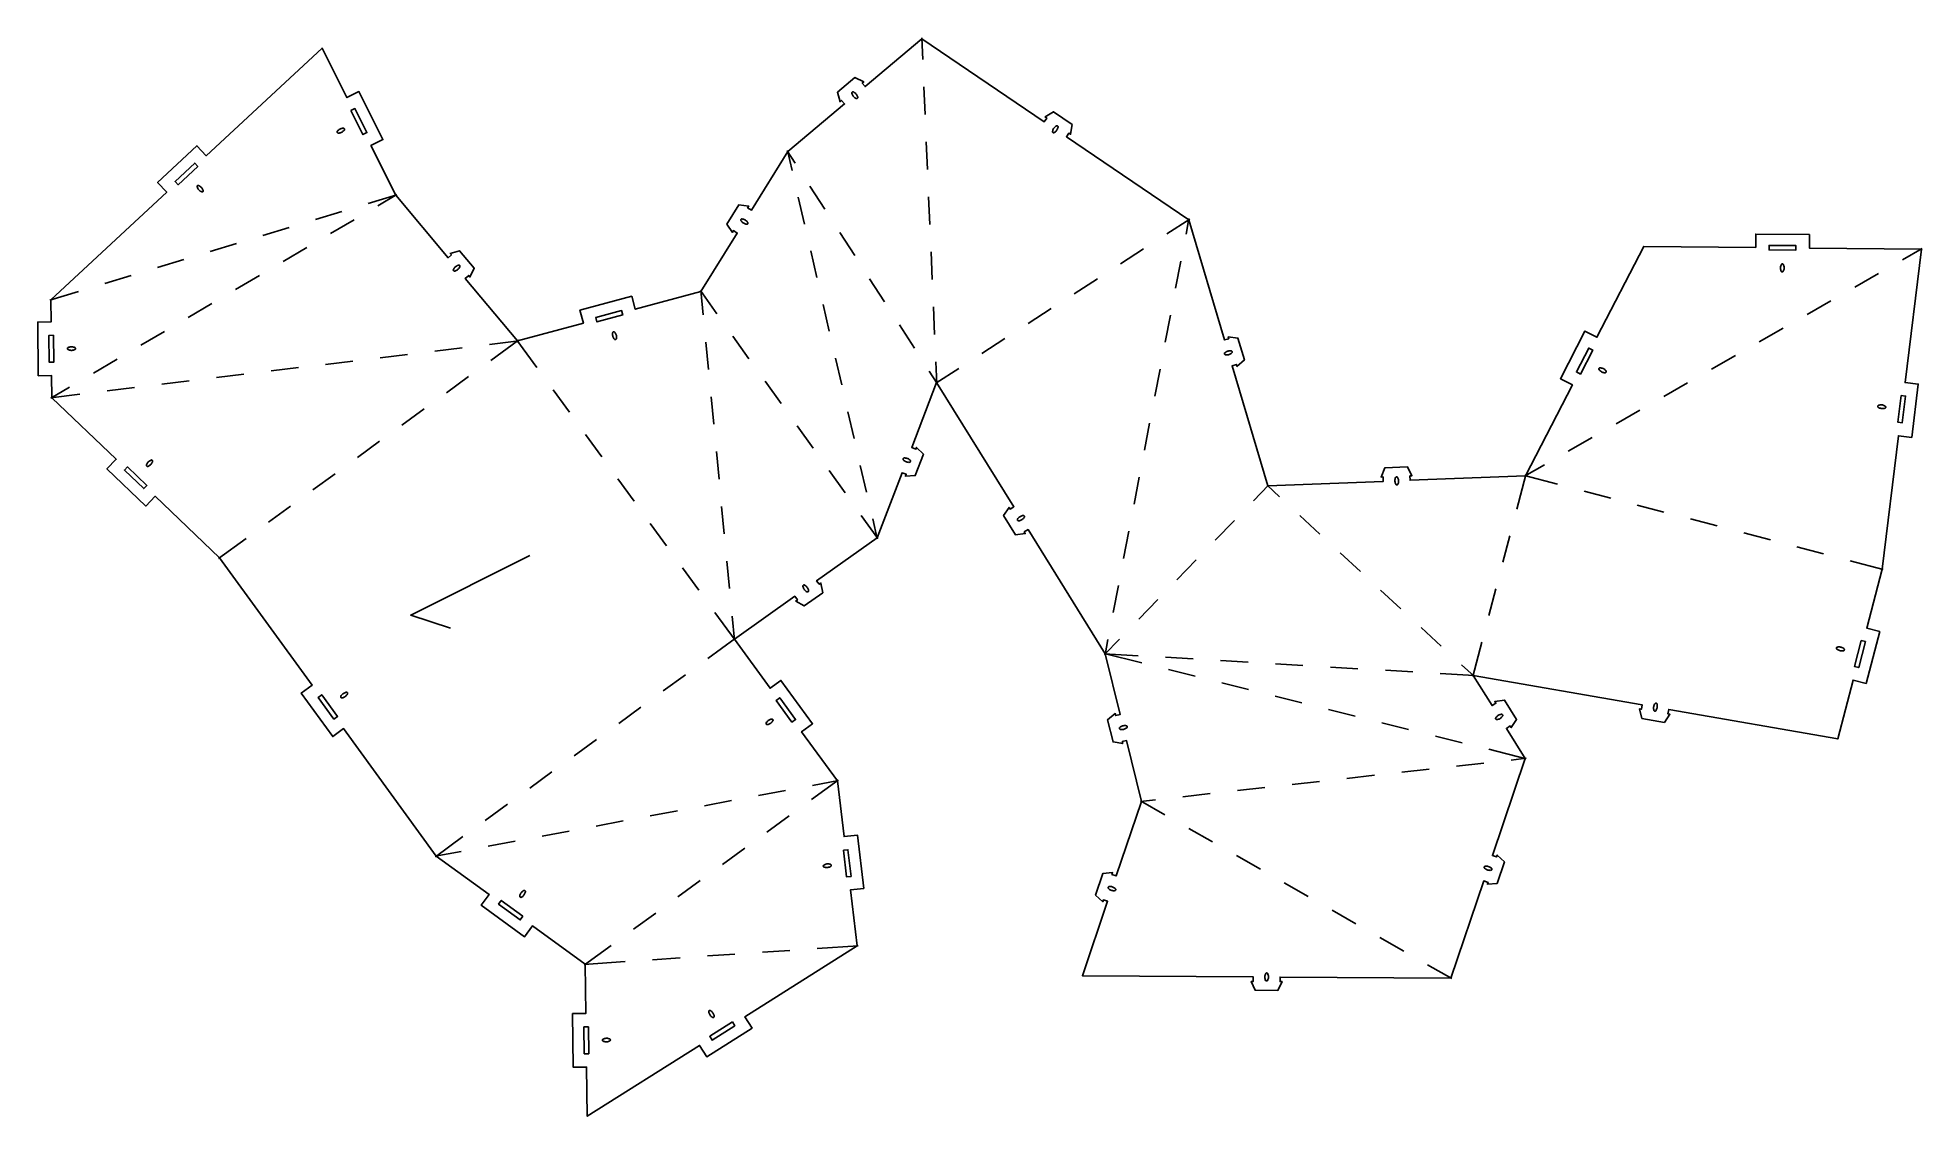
# Model space of a CAD drawing. Extents: x 1 to 338, y -195 to -2.
import ezdxf

# ---------------------------------------------------------------- set-up
doc = ezdxf.new("R2010")
doc.units = 0
doc.layers.get('0').update_dxf_attribs({"linetype": 'CONTINUOUS'})

msp = doc.modelspace()

# ---------------------------------------------------------------- linework, layer by layer
at = {"color": 5}
for points in [[(74.662171, -41.019589), (65.305376, -29.8323), (60.862633, -20.968547), (63.008369, -19.89328), (58.706738, -11.310902), (56.561284, -12.386169), (52.118824, -3.522698), (31.393553, -22.765456), (29.760616, -21.006647), (22.72538, -27.53868), (24.358318, -29.297489), (3.633329, -48.540529), (3.669736, -52.489382), (1.27, -52.511396), (1.358618, -62.111184), (3.758636, -62.088889), (3.795042, -66.037742), (15.3162, -77.036789), (13.658991, -78.772738), (20.602787, -85.401573), (22.259996, -83.665624), (33.781153, -94.664671), (50.345622, -117.441416), (48.40478, -118.853091), (54.050918, -126.617024), (55.992042, -125.205349), (72.556511, -147.982376), (81.997127, -154.837271), (80.586862, -156.779242), (88.355029, -162.419736), (89.765293, -160.477764), (99.205627, -167.332378), (99.32162, -176.120496), (96.921884, -176.152387), (97.048602, -185.751329), (99.448338, -185.71972), (99.564331, -194.507838), (119.640773, -181.829851), (120.922062, -183.859029), (129.039056, -178.733309), (127.757767, -176.704131), (147.834209, -164.026144), (146.633636, -154.04084), (149.016438, -153.754384), (147.870333, -144.223176), (145.487531, -144.509631), (144.286958, -134.524609), (137.903938, -125.747498), (139.84478, -124.336104), (134.19836, -116.572171), (132.257518, -117.983564), (125.874498, -109.206736), (136.675989, -101.528598), (137.13968, -102.180813), (136.846169, -102.389376), (138.360009, -103.276118), (141.685433, -100.912507), (141.345356, -99.191233), (141.051844, -99.399796), (140.588436, -98.74758), (151.389927, -91.069442), (155.858916, -79.441604), (156.605676, -79.728624), (156.4767, -80.064751), (158.228453, -79.96682), (159.692058, -76.158231), (158.457053, -74.91222), (158.327796, -75.248347), (157.581036, -74.961327), (162.050024, -63.333489), (175.858029, -85.533936), (175.17872, -85.956704), (174.988784, -85.650776), (174.01032, -87.107324), (176.165087, -90.571884), (177.90414, -90.338204), (177.713922, -90.032558), (178.393231, -89.610071), (192.201236, -111.810518), (194.867671, -122.677202), (194.090713, -122.867702), (194.004918, -122.518029), (192.622593, -123.598658), (193.594849, -127.561058), (195.320356, -127.879122), (195.23456, -127.529449), (196.011518, -127.338667), (198.677953, -138.205351), (194.162962, -151.527369), (193.405196, -151.270829), (193.520907, -150.929904), (191.774233, -151.098109), (190.464722, -154.962296), (191.748833, -156.157789), (191.864544, -155.816582), (192.622029, -156.073404), (188.107038, -169.395704), (218.669729, -169.582818), (218.664931, -170.382636), (218.304816, -170.380378), (219.015169, -171.984811), (223.094973, -172.009929), (223.8248, -170.414244), (223.464684, -170.411987), (223.469764, -169.612169), (254.032456, -169.799), (259.902678, -152.436124), (260.660444, -152.692382), (260.545298, -153.033589), (262.291407, -152.863973), (263.598378, -148.998658), (262.313138, -147.804293), (262.197991, -148.145218), (261.439942, -147.88896), (267.310164, -130.526367), (263.936762, -125.147493), (264.614378, -124.722467), (264.805724, -125.027549), (265.778827, -123.567331), (263.610796, -120.110956), (261.872871, -120.351127), (262.064218, -120.655927), (261.38632, -121.080953), (258.012918, -115.702362), (288.242022, -120.952824), (288.103733, -121.741071), (287.750956, -121.679547), (288.185578, -123.379089), (292.204422, -124.077307), (293.189378, -122.624144), (292.833778, -122.56262), (292.972067, -121.774373), (323.198067, -127.024836), (325.955378, -116.508107), (328.278067, -117.116578), (330.713644, -107.830338), (328.390956, -107.221867), (331.148267, -96.704856), (334.072089, -72.851151), (336.454044, -73.142969), (337.622444, -63.6143), (335.240489, -63.322482), (338.161489, -39.468496), (318.135, -39.273198), (318.157578, -36.873462), (308.556378, -36.779764), (308.5338, -39.179782), (288.504489, -38.984484), (280.138858, -55.219036), (278.00554, -54.11978), (273.607953, -62.653333), (275.741553, -63.752589), (267.37564, -79.98714), (246.728827, -80.808124), (246.696936, -80.008589), (247.056769, -79.994478), (246.273884, -78.424193), (242.196902, -78.586471), (241.541018, -80.213764), (241.900851, -80.199371), (241.932742, -80.998907), (221.285647, -81.819609), (214.896418, -60.318509), (215.663498, -60.090756), (215.765944, -60.435913), (217.094647, -59.289809), (215.932456, -55.378773), (214.193684, -55.144529), (214.296131, -55.489687), (213.529333, -55.71744), (207.140104, -34.21634), (185.257158, -19.39036), (185.705891, -18.728267), (186.003918, -18.930056), (186.305331, -17.201727), (182.927413, -14.913187), (181.433893, -15.833796), (181.73192, -16.035867), (181.283187, -16.698242), (159.40024, -1.872262), (149.24278, -10.414564), (148.727724, -9.802424), (149.003173, -9.57072), (147.422447, -8.809567), (144.29994, -11.435644), (144.778589, -13.123616), (145.054038, -12.891911), (145.569093, -13.504051), (135.411351, -22.046636), (128.920522, -32.511718), (128.240649, -32.090078), (128.430302, -31.784149), (126.691249, -31.552727), (124.540716, -35.019827), (125.520873, -36.474964), (125.710527, -36.169036), (126.3904, -36.590676), (119.899571, -47.055758), (108.134009, -50.224267), (107.510016, -47.90694), (98.240427, -50.403196), (98.86442, -52.720522), (87.098858, -55.889031), (77.74178, -44.70146), (78.355613, -44.18838), (78.586471, -44.464393), (79.351858, -42.885642), (76.734247, -39.75608), (75.044864, -40.230213), (75.276004, -40.506509), (74.662171, -41.019589), (74.662171, -41.019589)], [(57.278976, -14.711116), (57.994127, -14.352693), (60.144942, -18.643882), (59.429791, -19.002304), (57.278976, -14.711116), (57.278976, -14.711116)], [(26.389471, -27.95778), (25.845064, -27.371322), (29.362682, -24.105447), (29.907089, -24.691622), (26.389471, -27.95778), (26.389471, -27.95778)], [(310.929867, -39.603116), (310.938333, -38.803016), (315.738933, -38.849864), (315.730467, -39.649964), (310.929867, -39.603116), (310.929867, -39.603116)], [(101.285887, -52.482609), (101.077889, -51.710167), (105.712542, -50.46218), (105.920822, -51.234622), (101.285887, -52.482609), (101.285887, -52.482609)], [(4.136249, -59.685202), (3.336431, -59.692822), (3.29184, -54.893069), (4.09194, -54.885449), (4.136249, -59.685202), (4.136249, -59.685202)], [(277.196409, -61.802433), (276.485209, -61.436109), (278.684002, -57.169191), (279.395202, -57.535798), (277.196409, -61.802433), (277.196409, -61.802433)], [(334.549044, -65.655896), (335.344911, -65.753262), (334.760711, -70.517456), (333.967667, -70.420089), (334.549044, -65.655896), (334.549044, -65.655896)], [(20.80006, -81.719138), (20.247751, -82.297693), (16.775853, -78.983276), (17.328162, -78.40472), (20.80006, -81.719138), (20.80006, -81.719138)], [(327.394711, -109.441827), (328.168, -109.644744), (326.951622, -114.287864), (326.178333, -114.084947), (327.394711, -109.441827), (327.394711, -109.441827)], [(54.903793, -123.029133), (54.25694, -123.499598), (51.433871, -119.617631), (52.080724, -119.147167), (54.903793, -123.029133), (54.903793, -123.029133)], [(133.345484, -120.160062), (133.99262, -119.689316), (136.815689, -123.571282), (136.168836, -124.042029), (133.345484, -120.160062), (133.345484, -120.160062)], [(145.3769, -146.940129), (146.171073, -146.844738), (146.744267, -151.610342), (145.949811, -151.706016), (145.3769, -146.940129), (145.3769, -146.940129)], [(88.058131, -158.743791), (87.588231, -159.391209), (83.704007, -156.570962), (84.174189, -155.923544), (88.058131, -158.743791), (88.058131, -158.743791)], [(99.816638, -183.314622), (99.016538, -183.325347), (98.95332, -178.525593), (99.753138, -178.515151), (99.816638, -183.314622), (99.816638, -183.314622)], [(125.514947, -177.647318), (125.941949, -178.323804), (121.883593, -180.886664), (121.456309, -180.210178), (125.514947, -177.647318), (125.514947, -177.647318)]]:
    msp.add_lwpolyline(points, close=True, dxfattribs=at)
at = {"color": 1}
for points in [[(159.391773, -1.675553), (159.559696, -5.566551)], [(159.771644, -10.482298), (159.983593, -15.397762)], [(135.304671, -21.881253), (136.726789, -24.085127)], [(135.367042, -21.854724), (136.187744, -25.400282)], [(160.19526, -20.313509), (160.407209, -25.229256)], [(60.365358, -31.3309), (65.493618, -29.775291)], [(62.111749, -31.7119), (65.474991, -29.732393)], [(137.297442, -30.193827), (138.40714, -34.987371)], [(139.394353, -28.219682), (142.061918, -32.353956)], [(160.619158, -30.145002), (160.831107, -35.060749)], [(50.948731, -34.187271), (55.657044, -32.758944)], [(41.531822, -37.043924), (46.240136, -35.615598)], [(53.631253, -36.703564), (57.871642, -34.207873)], [(144.729482, -36.488511), (147.397047, -40.622784)], [(203.195202, -36.763678), (207.305487, -34.10966)], [(206.647062, -36.776942), (207.177358, -34.023018)], [(32.114913, -39.900578), (36.823509, -38.472251)], [(45.150758, -41.695511), (49.391147, -39.199538)], [(139.516838, -39.780633), (140.626536, -44.574178)], [(161.043056, -39.976496), (161.255004, -44.892242)], [(194.928349, -42.102193), (199.061776, -39.432936)], [(334.794578, -41.395791), (338.333644, -39.370564)], [(22.698287, -42.756949), (27.4066, -41.328904)], [(204.786653, -46.439949), (205.716858, -41.608587)], [(3.444804, -48.597538), (8.573064, -47.041929)], [(13.281378, -45.613602), (17.989973, -44.185276)], [(36.670262, -46.687176), (40.910651, -44.191202)], [(119.784989, -46.895738), (122.761304, -51.055693)], [(119.880662, -46.859896), (120.297504, -51.193982)], [(150.064611, -44.75734), (152.732176, -48.891613)], [(186.661778, -47.440427), (190.795204, -44.771169)], [(326.254533, -46.284444), (330.524556, -43.840118)], [(28.189767, -51.67884), (32.429873, -49.182867)], [(141.736233, -49.367722), (142.845931, -54.161267)], [(161.466953, -49.807707), (161.678902, -54.723453)], [(178.394924, -52.77866), (182.528351, -50.109402)], [(317.714489, -51.172816), (321.984511, -48.728489)], [(155.39974, -53.025887), (158.067304, -57.160442)], [(202.926244, -56.102956), (203.856449, -51.271593)], [(309.174444, -56.061469), (313.444467, -53.617142)], [(19.709271, -56.670504), (23.949378, -54.174813)], [(72.309849, -57.690738), (77.193987, -57.095531)], [(82.078124, -56.500607), (87.294156, -55.865042)], [(87.258031, -55.77332), (82.325633, -59.360364)], [(90.570191, -60.661973), (86.983147, -55.729858)], [(120.768251, -56.091667), (121.238998, -60.989351)], [(125.624449, -55.057322), (128.487311, -59.058951)], [(170.128353, -58.116893), (174.26178, -55.447918)], [(11.228776, -61.662169), (15.468882, -59.166478)], [(43.00474, -61.260849), (47.88916, -60.665924)], [(52.773298, -60.070718), (57.657436, -59.475793)], [(62.541573, -58.880869), (67.425711, -58.285662)], [(143.955629, -58.954811), (145.065327, -63.748356)], [(161.890851, -59.6392), (162.058491, -63.530198)], [(300.6344, -60.94984), (304.904422, -58.505796)], [(23.468189, -63.641111), (28.352327, -63.045904)], [(33.236464, -62.45098), (38.120602, -61.856056)], [(78.346582, -62.254271), (74.367249, -65.148178)], [(131.350456, -63.060298), (134.213318, -67.061927)], [(160.734587, -61.294716), (162.156704, -63.498871)], [(161.884642, -63.440169), (165.994927, -60.786151)], [(201.065836, -65.766244), (201.99604, -60.9346)], [(292.094356, -65.838493), (296.364378, -63.394167)], [(3.599744, -66.061731), (8.815776, -65.426167)], [(3.625427, -66.137649), (6.988387, -64.158142)], [(13.699913, -64.831242), (18.584051, -64.236036)], [(96.358004, -68.62064), (93.464098, -64.641307)], [(121.710027, -65.887036), (122.180773, -70.78472)], [(70.387916, -68.042084), (66.408864, -70.935991)], [(146.175024, -68.5419), (147.28444, -73.335162)], [(199.205427, -75.429251), (200.135631, -70.597607)], [(283.554311, -70.727147), (287.824333, -68.28282)], [(62.429531, -73.829898), (58.450198, -76.723804)], [(102.145818, -76.579024), (99.251911, -72.599691)], [(137.07618, -71.063556), (139.939324, -75.064902)], [(275.013138, -75.615518), (279.28316, -73.171191)], [(122.65152, -75.682404), (123.122549, -80.580089)], [(54.471147, -79.617711), (50.491813, -82.511618)], [(107.933631, -84.537409), (105.039724, -80.558358)], [(142.802187, -79.066531), (145.665331, -83.06816)], [(148.394138, -78.128707), (149.503836, -82.922251)], [(197.3453, -85.092258), (198.275222, -80.260896)], [(267.425593, -79.796922), (265.81354, -85.946262)], [(267.185422, -79.937187), (273.084713, -81.483764)], [(267.204896, -80.085071), (270.742833, -78.059844)], [(221.422807, -81.678498), (218.732382, -84.452742)], [(221.141149, -81.686118), (223.375502, -83.747751)], [(277.844109, -82.731469), (282.603222, -83.979173)], [(46.51248, -85.405524), (42.533429, -88.299431)], [(123.593296, -85.477773), (124.064042, -90.375458)], [(148.528193, -87.069789), (151.504509, -91.229462)], [(226.991898, -87.0839), (230.608293, -90.420331)], [(287.364311, -85.226878), (292.122578, -86.474582)], [(113.721444, -92.496076), (110.827538, -88.516742)], [(150.613533, -87.715796), (151.434236, -91.261353)], [(195.484891, -94.755547), (196.415096, -89.923902)], [(215.306769, -87.984753), (211.881438, -91.517047)], [(264.565836, -90.705658), (263.318131, -95.465053)], [(296.880844, -87.722287), (301.641933, -88.969991)], [(306.4002, -90.217696), (311.161289, -91.4654)], [(38.554096, -91.193338), (33.62198, -94.780382)], [(89.290878, -94.233153), (67.993542, -104.907644), (75.102438, -107.268433)], [(234.224689, -93.75648), (237.841084, -97.092911)], [(315.919556, -92.712822), (320.680644, -93.960527)], [(119.509258, -100.45446), (116.615351, -96.475127)], [(124.535071, -95.273142), (125.005818, -100.170827)], [(208.456107, -95.049058), (205.030776, -98.581069)], [(325.438911, -95.208231), (331.337356, -96.754809)], [(193.624482, -104.418553), (194.554687, -99.586909)], [(241.45748, -100.42906), (245.073876, -103.765491)], [(262.070427, -100.224449), (260.822722, -104.983844)], [(125.990209, -109.365909), (122.403164, -104.433793)], [(201.605444, -102.113362), (198.180113, -105.645373)], [(125.476564, -105.068511), (125.893407, -109.402598)], [(248.690271, -107.10164), (252.306667, -110.438071)], [(121.101273, -112.678069), (126.033671, -109.091024)], [(194.754782, -109.177667), (192.064358, -111.951911)], [(192.163982, -112.00384), (192.694278, -109.249916)], [(259.5753, -109.74324), (257.963247, -115.89258)], [(192.004809, -111.798947), (198.092907, -112.159062)], [(192.010171, -111.763104), (198.722827, -113.435553)], [(203.00442, -112.449469), (207.916216, -112.739876)], [(212.828011, -113.030282), (217.739524, -113.320689)], [(222.65132, -113.611378), (227.563116, -113.901784)], [(232.474629, -114.192191), (237.386424, -114.482598)], [(255.923062, -113.77422), (258.157698, -115.835853)], [(113.142889, -118.465882), (117.122222, -115.571976)], [(203.49718, -114.625402), (208.271533, -115.814969)], [(213.045604, -117.004536), (217.819958, -118.194384)], [(242.297938, -114.773004), (247.209733, -115.063411)], [(252.121529, -115.353818), (258.209627, -115.713933)], [(222.594311, -119.383951), (227.368664, -120.573518)], [(105.184504, -124.253696), (109.163556, -121.359789)], [(232.142736, -121.763367), (236.917089, -122.952933)], [(241.691442, -124.1425), (246.465796, -125.332349)], [(97.225838, -130.041509), (101.205171, -127.147602)], [(251.239867, -126.521916), (256.01422, -127.711482)], [(254.997938, -131.903893), (259.88772, -131.356664)], [(260.788573, -128.901049), (267.501229, -130.57378)], [(264.777502, -130.809718), (267.505744, -130.504353)], [(89.267453, -135.829322), (93.246787, -132.935416)], [(139.648636, -137.899987), (144.446131, -134.408616)], [(139.85494, -135.356036), (144.48028, -134.488202)], [(225.659527, -135.18642), (230.549309, -134.639191)], [(235.439091, -134.092244), (240.328873, -133.545016)], [(245.218656, -132.998069), (250.108156, -132.45084)], [(120.511429, -138.985131), (125.347307, -138.077787)], [(130.183184, -137.170724), (135.019062, -136.26338)], [(198.482373, -138.227082), (201.210616, -137.922)], [(198.507209, -138.107702), (202.852584, -140.587871)], [(206.100398, -137.374771), (210.99018, -136.827824)], [(215.879962, -136.280596), (220.769744, -135.733649)], [(81.309069, -141.617136), (85.28812, -138.723229)], [(110.839673, -140.79982), (115.675551, -139.892476)], [(131.691944, -143.690622), (135.670149, -140.795304)], [(72.397338, -148.098087), (77.329736, -144.511042)], [(91.496162, -144.428916), (96.33204, -143.521853)], [(101.167918, -142.614509), (106.003796, -141.707164)], [(207.125711, -143.026836), (211.39912, -145.4658)], [(72.363189, -148.018782), (76.988529, -147.150949)], [(81.824407, -146.243604), (86.660284, -145.33626)], [(123.735253, -149.480976), (127.71374, -146.585658)], [(215.672247, -147.904764), (219.945373, -150.343729)], [(115.778844, -155.271329), (119.757049, -152.376011)], [(224.218782, -152.782693), (228.491909, -155.221658)], [(107.822153, -161.061682), (111.800358, -158.166647)], [(232.765036, -157.660622), (237.038444, -160.099587)], [(99.046453, -167.448371), (103.843949, -163.957)], [(130.883378, -165.17874), (135.792069, -164.844871)], [(140.701042, -164.511002), (148.030636, -164.012598)], [(241.311571, -162.538551), (245.58498, -164.977516)], [(99.0092, -167.345924), (106.338511, -166.84752)], [(111.247484, -166.513651), (116.156458, -166.180064)], [(121.065431, -165.846196), (125.974404, -165.512327)], [(249.858107, -167.41648), (254.203482, -169.896649)]]:
    msp.add_lwpolyline(points, dxfattribs=at)
for points in [[(147.790182, -12.552116), (147.824049, -12.53998), (147.854247, -12.522764), (147.880776, -12.500751), (147.902789, -12.474787), (147.920287, -12.445436), (147.932704, -12.413544), (147.939478, -12.379678), (147.940324, -12.344682), (147.934962, -12.309404), (147.893758, -12.17422), (147.839571, -12.045244), (147.772967, -11.923042), (147.694791, -11.80846), (147.605891, -11.702627), (147.506267, -11.605824), (147.397329, -11.519464), (147.27936, -11.443829), (147.153207, -11.380047), (147.139378, -11.374402), (147.125267, -11.369887), (147.110873, -11.3665), (147.096198, -11.364242), (147.08124, -11.363113), (147.066564, -11.362831), (147.051889, -11.363678), (147.037496, -11.365653), (147.023102, -11.368758), (146.989236, -11.380893), (146.958473, -11.398109), (146.931944, -11.420122), (146.909649, -11.446087), (146.892151, -11.475438), (146.879733, -11.507329), (146.87296, -11.541196), (146.872113, -11.576191), (146.877758, -11.611751), (146.918962, -11.746653), (146.973431, -11.875629), (147.040036, -11.997549), (147.118211, -12.111849), (147.207393, -12.217964), (147.306736, -12.314767), (147.415673, -12.401409), (147.53336, -12.477044), (147.659231, -12.541109), (147.67306, -12.546753), (147.687171, -12.550987), (147.701564, -12.554373), (147.71624, -12.556631), (147.730916, -12.558042), (147.745591, -12.558042), (147.760549, -12.557196), (147.775507, -12.55522), (147.790182, -12.552116), (147.790182, -12.552116)], [(54.827876, -18.52676), (54.831544, -18.562038), (54.841422, -18.595622), (54.856662, -18.626384), (54.876982, -18.654042), (54.901253, -18.678031), (54.929476, -18.697222), (54.96052, -18.711898), (54.994387, -18.720929), (55.030229, -18.723751), (55.17134, -18.715002), (55.309347, -18.692424), (55.443684, -18.656018), (55.573224, -18.606629), (55.696838, -18.54454), (55.81396, -18.470316), (55.923462, -18.38452), (56.024498, -18.287436), (56.115938, -18.179627), (56.124404, -18.167209), (56.132024, -18.154509), (56.138798, -18.141244), (56.144442, -18.127698), (56.14924, -18.113587), (56.152627, -18.099193), (56.155167, -18.0848), (56.156578, -18.070124), (56.15686, -18.055731), (56.153191, -18.019889), (56.143596, -17.986022), (56.128356, -17.954978), (56.108318, -17.92732), (56.083764, -17.903331), (56.055824, -17.883858), (56.024498, -17.869464), (55.990349, -17.860433), (55.954507, -17.857611), (55.813678, -17.866642), (55.675671, -17.88922), (55.541616, -17.925627), (55.412076, -17.975298), (55.28818, -18.037104), (55.171058, -18.111329), (55.061556, -18.197124), (54.96052, -18.294209), (54.868798, -18.401736), (54.860331, -18.413871), (54.852711, -18.426571), (54.84622, -18.439836), (54.840576, -18.453382), (54.835778, -18.467493), (54.832109, -18.481887), (54.829569, -18.496562), (54.828158, -18.51152), (54.827876, -18.52676), (54.827876, -18.52676)], [(182.804647, -18.575867), (182.825531, -18.604936), (182.850367, -18.629207), (182.878871, -18.64868), (182.909916, -18.663073), (182.942653, -18.671822), (182.976802, -18.674927), (183.011233, -18.672387), (183.0451, -18.663638), (183.077838, -18.64868), (183.196371, -18.572198), (183.305873, -18.484991), (183.405216, -18.387624), (183.494116, -18.281227), (183.571727, -18.166644), (183.637767, -18.044724), (183.691107, -17.916313), (183.731747, -17.781976), (183.75884, -17.643404), (183.760251, -17.628447), (183.760816, -17.613489), (183.759969, -17.598813), (183.758276, -17.584138), (183.755453, -17.569462), (183.751784, -17.555351), (183.746704, -17.541522), (183.74106, -17.527976), (183.734004, -17.515276), (183.713402, -17.485642), (183.688284, -17.461089), (183.660062, -17.441333), (183.628736, -17.42694), (183.595998, -17.417909), (183.561849, -17.414804), (183.527418, -17.417344), (183.493551, -17.426376), (183.460813, -17.441333), (183.34228, -17.517816), (183.23306, -17.605304), (183.133718, -17.702671), (183.044818, -17.809069), (182.967207, -17.923651), (182.901449, -18.045571), (182.847544, -18.173982), (182.806904, -18.308038), (182.779529, -18.446609), (182.778118, -18.461567), (182.777553, -18.476242), (182.7784, -18.4912), (182.780093, -18.505593), (182.782916, -18.520269), (182.786867, -18.53438), (182.791664, -18.548491), (182.797591, -18.56232), (182.804647, -18.575867), (182.804647, -18.575867)], [(30.738516, -29.242738), (30.771536, -29.229191), (30.800887, -29.210282), (30.826287, -29.18714), (30.847171, -29.160047), (30.863258, -29.129849), (30.873982, -29.097393), (30.879062, -29.063527), (30.878216, -29.028531), (30.870878, -28.993253), (30.823182, -28.860327), (30.762787, -28.734173), (30.690538, -28.615358), (30.606718, -28.505009), (30.512456, -28.403409), (30.408598, -28.311687), (30.295427, -28.230689), (30.173789, -28.16098), (30.044813, -28.103407), (30.030702, -28.098609), (30.016309, -28.094658), (30.001633, -28.092118), (29.986958, -28.090424), (29.972, -28.08986), (29.957324, -28.090424), (29.942649, -28.092118), (29.928256, -28.09494), (29.914427, -28.098609), (29.880842, -28.112156), (29.851209, -28.131064), (29.825809, -28.154207), (29.804642, -28.1813), (29.788556, -28.211498), (29.777831, -28.243953), (29.772469, -28.278102), (29.773598, -28.313098), (29.780936, -28.348376), (29.828913, -28.48102), (29.889309, -28.607173), (29.96184, -28.725707), (30.04566, -28.836338), (30.139922, -28.937656), (30.24378, -29.029378), (30.356951, -29.110658), (30.478307, -29.180367), (30.607282, -29.238222), (30.621393, -29.24302), (30.635504, -29.246971), (30.65018, -29.249511), (30.664856, -29.251204), (30.679531, -29.251769), (30.694207, -29.251204), (30.709164, -29.249511), (30.72384, -29.246689), (30.738516, -29.242738), (30.738516, -29.242738)], [(128.205371, -34.994709), (128.233593, -34.972978), (128.257018, -34.947013), (128.27508, -34.917944), (128.288062, -34.886336), (128.295682, -34.853033), (128.297658, -34.818884), (128.293424, -34.784736), (128.283547, -34.751151), (128.267178, -34.71926), (128.185898, -34.603549), (128.094458, -34.497716), (127.99314, -34.402324), (127.883356, -34.31794), (127.765669, -34.244844), (127.641209, -34.184167), (127.51054, -34.135624), (127.374791, -34.100629), (127.235091, -34.07918), (127.220416, -34.078333), (127.205458, -34.078333), (127.1905, -34.079744), (127.175824, -34.082002), (127.161431, -34.085389), (127.147602, -34.089904), (127.133773, -34.095267), (127.120791, -34.101758), (127.108091, -34.109096), (127.079587, -34.131109), (127.05588, -34.156791), (127.037253, -34.186142), (127.024271, -34.217751), (127.016651, -34.251053), (127.014676, -34.285202), (127.018909, -34.319351), (127.029069, -34.352936), (127.045438, -34.385109), (127.126718, -34.500538), (127.21844, -34.606089), (127.319758, -34.70148), (127.429542, -34.785864), (127.547229, -34.858678), (127.671689, -34.919638), (127.802358, -34.96818), (127.937824, -35.003458), (128.077524, -35.025189), (128.0922, -35.026036), (128.107158, -35.026036), (128.121833, -35.024624), (128.136227, -35.022367), (128.15062, -35.01898), (128.164731, -35.014464), (128.17856, -35.009102), (128.192107, -35.002329), (128.205371, -34.994709), (128.205371, -34.994709)], [(75.608462, -43.2435), (75.620316, -43.277084), (75.637531, -43.307564), (75.659544, -43.334093), (75.685509, -43.356107), (75.714578, -43.373887), (75.746469, -43.386304), (75.780336, -43.393078), (75.815331, -43.394207), (75.850609, -43.388562), (75.985793, -43.347922), (76.115051, -43.294018), (76.237536, -43.227978), (76.352118, -43.150084), (76.458233, -43.061184), (76.555318, -42.962124), (76.64196, -42.853187), (76.717878, -42.7355), (76.782224, -42.609629), (76.787869, -42.5958), (76.792102, -42.581407), (76.795771, -42.567013), (76.798029, -42.552338), (76.79944, -42.537662), (76.79944, -42.522987), (76.798593, -42.508311), (76.796618, -42.493918), (76.793513, -42.479524), (76.781942, -42.445376), (76.764444, -42.414896), (76.742713, -42.388084), (76.716749, -42.365789), (76.687398, -42.348009), (76.655789, -42.335591), (76.621922, -42.328818), (76.586644, -42.327971), (76.551084, -42.333333), (76.416182, -42.374256), (76.287207, -42.428442), (76.165004, -42.494482), (76.05014, -42.572376), (75.944024, -42.661276), (75.84694, -42.760336), (75.760016, -42.868991), (75.684098, -42.986678), (75.619751, -43.112549), (75.614107, -43.126378), (75.609591, -43.140489), (75.606204, -43.154882), (75.603947, -43.169276), (75.602536, -43.183951), (75.602253, -43.198909), (75.603382, -43.213867), (75.605358, -43.228542), (75.608462, -43.2435), (75.608462, -43.2435)], [(313.204578, -43.526569), (313.238444, -43.539269), (313.272311, -43.54576), (313.306178, -43.546324), (313.340044, -43.540962), (313.373911, -43.530238), (313.402133, -43.514151), (313.430356, -43.492984), (313.452933, -43.466738), (313.472689, -43.436258), (313.529133, -43.307), (313.571467, -43.173791), (313.599689, -43.03776), (313.616622, -42.900036), (313.616622, -42.761464), (313.605333, -42.623458), (313.579933, -42.486862), (313.5376, -42.352524), (313.483978, -42.222138), (313.478333, -42.208873), (313.469867, -42.196173), (313.4614, -42.18432), (313.450111, -42.173031), (313.441644, -42.162307), (313.430356, -42.152711), (313.419067, -42.14368), (313.404956, -42.135778), (313.393667, -42.129004), (313.3598, -42.11574), (313.323111, -42.108967), (313.289244, -42.108402), (313.255378, -42.113482), (313.224333, -42.124489), (313.193289, -42.140576), (313.165067, -42.161742), (313.142489, -42.187989), (313.125556, -42.218469), (313.069111, -42.347727), (313.023956, -42.480936), (312.995733, -42.616967), (312.981622, -42.754691), (312.9788, -42.893262), (312.992911, -43.031269), (313.018311, -43.168147), (313.057822, -43.302202), (313.111444, -43.432871), (313.119911, -43.446136), (313.128378, -43.458553), (313.136844, -43.470407), (313.145311, -43.481696), (313.1566, -43.49242), (313.167889, -43.502016), (313.179178, -43.511047), (313.190467, -43.519231), (313.204578, -43.526569), (313.204578, -43.526569)], [(8.015676, -57.336549), (8.028093, -57.302964), (8.033738, -57.268533), (8.033738, -57.234102), (8.027811, -57.200518), (8.01624, -57.168344), (7.999589, -57.138711), (7.977858, -57.1119), (7.951611, -57.08904), (7.920567, -57.070696), (7.79018, -57.016227), (7.656124, -56.975869), (7.519811, -56.949622), (7.381804, -56.936922), (7.243233, -56.938333), (7.105227, -56.953291), (6.969196, -56.98236), (6.835704, -57.025258), (6.706164, -57.081702), (6.693182, -57.08904), (6.680764, -57.097224), (6.668911, -57.106256), (6.657904, -57.115851), (6.647462, -57.126576), (6.637867, -57.137864), (6.6294, -57.149718), (6.621498, -57.162136), (6.615007, -57.175118), (6.602589, -57.208984), (6.59638, -57.243416), (6.59638, -57.278129), (6.602307, -57.311713), (6.613596, -57.343887), (6.630247, -57.373802), (6.651978, -57.400613), (6.678507, -57.423473), (6.709833, -57.441818), (6.839938, -57.496004), (6.973993, -57.53608), (7.110589, -57.562327), (7.248596, -57.575027), (7.386884, -57.573616), (7.524891, -57.558658), (7.660922, -57.529589), (7.794413, -57.486973), (7.923953, -57.430529), (7.936936, -57.423473), (7.949353, -57.415571), (7.961207, -57.40654), (7.972213, -57.396662), (7.982656, -57.38622), (7.992251, -57.374931), (8.001, -57.362796), (8.00862, -57.350096), (8.015676, -57.336549), (8.015676, -57.336549)], [(104.533418, -55.648296), (104.568978, -55.6514), (104.603691, -55.648578), (104.636993, -55.639829), (104.668038, -55.625718), (104.69626, -55.606527), (104.721096, -55.58282), (104.741416, -55.555162), (104.756938, -55.523836), (104.767098, -55.489122), (104.786853, -55.349422), (104.792216, -55.209722), (104.783467, -55.070869), (104.761171, -54.933991), (104.725047, -54.800218), (104.675658, -54.670678), (104.613569, -54.546218), (104.538498, -54.427967), (104.451291, -54.316771), (104.440849, -54.305764), (104.430124, -54.295887), (104.418271, -54.286573), (104.406136, -54.278389), (104.393153, -54.271051), (104.379889, -54.26456), (104.366342, -54.259198), (104.352231, -54.254964), (104.33812, -54.251578), (104.301996, -54.248191), (104.267, -54.250731), (104.233698, -54.25948), (104.202371, -54.273591), (104.174149, -54.292782), (104.149313, -54.316489), (104.128993, -54.344147), (104.113471, -54.375756), (104.103593, -54.410469), (104.08412, -54.550169), (104.078758, -54.689869), (104.087507, -54.82844), (104.110084, -54.965318), (104.146209, -55.099091), (104.195316, -55.228631), (104.257404, -55.353091), (104.332193, -55.471624), (104.4194, -55.58282), (104.42956, -55.593827), (104.440567, -55.603704), (104.452138, -55.613018), (104.464273, -55.621202), (104.476973, -55.62854), (104.49052, -55.634749), (104.504349, -55.640393), (104.518742, -55.644627), (104.533418, -55.648296), (104.533418, -55.648296)], [(213.516069, -58.134109), (213.513529, -58.169669), (213.51748, -58.204382), (213.527076, -58.237402), (213.542033, -58.268164), (213.561789, -58.295822), (213.586342, -58.319811), (213.614564, -58.339567), (213.646173, -58.354524), (213.680887, -58.363556), (213.821151, -58.379642), (213.961133, -58.381618), (214.099704, -58.3692), (214.235736, -58.343236), (214.368662, -58.303724), (214.496791, -58.251231), (214.61984, -58.185756), (214.736116, -58.107862), (214.845053, -58.017551), (214.855496, -58.007109), (214.865373, -57.99582), (214.874122, -57.983967), (214.882307, -57.971549), (214.889362, -57.958567), (214.895289, -57.94502), (214.900369, -57.931191), (214.90432, -57.91708), (214.907142, -57.902687), (214.909682, -57.866844), (214.906013, -57.831849), (214.896418, -57.798547), (214.881742, -57.767784), (214.861704, -57.740127), (214.837433, -57.715856), (214.809211, -57.6961), (214.77732, -57.681424), (214.742324, -57.672393), (214.602342, -57.656589), (214.46236, -57.654896), (214.323789, -57.667313), (214.187758, -57.693278), (214.055113, -57.732789), (213.926702, -57.785282), (213.803936, -57.850476), (213.687378, -57.928369), (213.57844, -58.018398), (213.567716, -58.02884), (213.55812, -58.040129), (213.549371, -58.0517), (213.541187, -58.0644), (213.534413, -58.077382), (213.528204, -58.090647), (213.523124, -58.104758), (213.519173, -58.119151), (213.516069, -58.134109), (213.516069, -58.134109)], [(281.723536, -61.533476), (281.749782, -61.509487), (281.771231, -61.481829), (281.787036, -61.451349), (281.797478, -61.418893), (281.802276, -61.385027), (281.801429, -61.350878), (281.794656, -61.317011), (281.781956, -61.284556), (281.763329, -61.253793), (281.6733, -61.145138), (281.573676, -61.046924), (281.46502, -60.959718), (281.348744, -60.884364), (281.225696, -60.820864), (281.09672, -60.770064), (280.962947, -60.732247), (280.82494, -60.707976), (280.683829, -60.697533), (280.668871, -60.697816), (280.654196, -60.699227), (280.63952, -60.701767), (280.625127, -60.705153), (280.611016, -60.709669), (280.597187, -60.715031), (280.584204, -60.721522), (280.571504, -60.729142), (280.559651, -60.737609), (280.53284, -60.761598), (280.511109, -60.789256), (280.495022, -60.820018), (280.48458, -60.852473), (280.4795, -60.88634), (280.480347, -60.920489), (280.48712, -60.954356), (280.500102, -60.987093), (280.519011, -61.017573), (280.60904, -61.126229), (280.708947, -61.22416), (280.81732, -61.311084), (280.933596, -61.38672), (281.056644, -61.449938), (281.18562, -61.50102), (281.319676, -61.538838), (281.4574, -61.563391), (281.598511, -61.573833), (281.613187, -61.573551), (281.628144, -61.572422), (281.642538, -61.569882), (281.656931, -61.566496), (281.671042, -61.56198), (281.684589, -61.556336), (281.698136, -61.549844), (281.711118, -61.542224), (281.723536, -61.533476), (281.723536, -61.533476)], [(330.397556, -67.476793), (330.380622, -67.508684), (330.369333, -67.541987), (330.366511, -67.576136), (330.366511, -67.610284), (330.374978, -67.643587), (330.386267, -67.675196), (330.406022, -67.704547), (330.4286, -67.730793), (330.456822, -67.753089), (330.578178, -67.823927), (330.705178, -67.8815), (330.837822, -67.925527), (330.973289, -67.956007), (331.111578, -67.97294), (331.249867, -67.976044), (331.388156, -67.965038), (331.526444, -67.93992), (331.661911, -67.900691), (331.676022, -67.895329), (331.690133, -67.888838), (331.701422, -67.8815), (331.715533, -67.873316), (331.726822, -67.864284), (331.735289, -67.854124), (331.746578, -67.843682), (331.755044, -67.832393), (331.763511, -67.820258), (331.780444, -67.788367), (331.791733, -67.754782), (331.797378, -67.720633), (331.794556, -67.686484), (331.788911, -67.6529), (331.7748, -67.621291), (331.757867, -67.591658), (331.732467, -67.565693), (331.704244, -67.543398), (331.582889, -67.472842), (331.455889, -67.415551), (331.323244, -67.371524), (331.187778, -67.341044), (331.052311, -67.324111), (330.914022, -67.321007), (330.772911, -67.331731), (330.637444, -67.356567), (330.499156, -67.395513), (330.485044, -67.401158), (330.473756, -67.407367), (330.459644, -67.414704), (330.448356, -67.422889), (330.437067, -67.43192), (330.425778, -67.44208), (330.414489, -67.452804), (330.406022, -67.464376), (330.397556, -67.476793), (330.397556, -67.476793)], [(21.82114, -77.300384), (21.805618, -77.268211), (21.785016, -77.239989), (21.76018, -77.216282), (21.731958, -77.197091), (21.700913, -77.182698), (21.667893, -77.173949), (21.633462, -77.170844), (21.598749, -77.173949), (21.564036, -77.183262), (21.434213, -77.23886), (21.312011, -77.306876), (21.197711, -77.38618), (21.092442, -77.476491), (20.996769, -77.57668), (20.911538, -77.6859), (20.837596, -77.803869), (20.775224, -77.929176), (20.725553, -78.061538), (20.721602, -78.075931), (20.71878, -78.090607), (20.716804, -78.105282), (20.71624, -78.12024), (20.716522, -78.134916), (20.717933, -78.149591), (20.720473, -78.163984), (20.72386, -78.178378), (20.728658, -78.192207), (20.74418, -78.224662), (20.764782, -78.253167), (20.789618, -78.277156), (20.81784, -78.296629), (20.848884, -78.31074), (20.881904, -78.319771), (20.916336, -78.322876), (20.951049, -78.319771), (20.986044, -78.310176), (21.115584, -78.254296), (21.237787, -78.18628), (21.351804, -78.106976), (21.457073, -78.016664), (21.552747, -77.916476), (21.637978, -77.807256), (21.712202, -77.689287), (21.774573, -77.56398), (21.824527, -77.4319), (21.828478, -77.417507), (21.8313, -77.403113), (21.833276, -77.388438), (21.83384, -77.37348), (21.833558, -77.358804), (21.832147, -77.344129), (21.829324, -77.329453), (21.825938, -77.314778), (21.82114, -77.300384), (21.82114, -77.300384)], [(156.097111, -76.868584), (156.073404, -76.895396), (156.05506, -76.925029), (156.042642, -76.957202), (156.035869, -76.990787), (156.03474, -77.024653), (156.039256, -77.05852), (156.049698, -77.09154), (156.065784, -77.122584), (156.087798, -77.150807), (156.189116, -77.249302), (156.2989, -77.335944), (156.416022, -77.410733), (156.539918, -77.473387), (156.669176, -77.523058), (156.802949, -77.559464), (156.940109, -77.582607), (157.080091, -77.591638), (157.221202, -77.586558), (157.23616, -77.584582), (157.250553, -77.58176), (157.264947, -77.577809), (157.279058, -77.572729), (157.292322, -77.566802), (157.305304, -77.559747), (157.317722, -77.551844), (157.329576, -77.543096), (157.340582, -77.5335), (157.364571, -77.506407), (157.382916, -77.476491), (157.395616, -77.4446), (157.402671, -77.411016), (157.4038, -77.376867), (157.399284, -77.343), (157.388842, -77.30998), (157.372473, -77.278936), (157.35046, -77.250431), (157.249142, -77.1525), (157.139076, -77.065858), (157.021953, -76.991069), (156.898058, -76.928698), (156.7688, -76.879027), (156.635027, -76.84262), (156.497867, -76.819478), (156.358167, -76.809882), (156.216773, -76.814962), (156.202098, -76.816656), (156.187704, -76.81976), (156.173311, -76.823711), (156.159482, -76.828509), (156.146218, -76.834718), (156.132953, -76.841773), (156.120536, -76.849676), (156.1084, -76.858707), (156.097111, -76.868584), (156.097111, -76.868584)], [(244.271518, -81.607378), (244.305384, -81.618384), (244.339816, -81.623464), (244.374247, -81.622053), (244.407831, -81.61528), (244.43944, -81.602862), (244.468791, -81.585082), (244.495038, -81.562787), (244.517051, -81.535411), (244.534267, -81.504084), (244.584784, -81.372004), (244.620909, -81.237102), (244.643204, -81.09966), (244.651671, -80.961371), (244.646027, -80.823082), (244.626836, -80.68564), (244.593533, -80.550456), (244.546684, -80.418376), (244.486007, -80.290811), (244.478669, -80.277829), (244.470202, -80.265693), (244.460607, -80.254122), (244.450447, -80.243398), (244.439722, -80.233238), (244.428151, -80.224207), (244.416016, -80.21574), (244.403316, -80.208402), (244.390051, -80.202193), (244.355902, -80.190904), (244.321189, -80.185824), (244.286758, -80.186671), (244.253173, -80.193727), (244.221282, -80.206144), (244.191931, -80.223642), (244.165684, -80.24622), (244.143671, -80.273596), (244.126456, -80.305204), (244.076502, -80.437002), (244.040378, -80.572187), (244.018082, -80.709347), (244.009898, -80.847636), (244.01526, -80.986207), (244.034733, -81.123367), (244.067471, -81.258551), (244.11432, -81.390631), (244.174716, -81.518478), (244.182053, -81.531178), (244.19052, -81.543313), (244.199833, -81.554884), (244.209993, -81.565609), (244.220718, -81.575769), (244.232571, -81.5848), (244.244707, -81.593267), (244.257689, -81.600887), (244.271518, -81.607378), (244.271518, -81.607378)], [(177.76698, -87.275811), (177.759924, -87.240816), (177.747224, -87.20836), (177.729162, -87.179009), (177.706584, -87.153327), (177.680056, -87.131878), (177.65014, -87.115227), (177.617684, -87.103656), (177.583253, -87.097729), (177.547411, -87.098293), (177.407711, -87.119742), (177.272244, -87.15502), (177.141858, -87.20328), (177.017398, -87.264522), (176.899993, -87.337618), (176.790209, -87.422284), (176.688891, -87.517958), (176.597451, -87.623791), (176.516171, -87.739502), (176.508833, -87.752484), (176.502342, -87.766031), (176.49698, -87.77986), (176.492464, -87.793971), (176.489078, -87.808364), (176.48682, -87.82304), (176.485691, -87.837433), (176.485691, -87.852109), (176.486538, -87.866784), (176.493593, -87.902062), (176.506293, -87.9348), (176.524356, -87.964433), (176.546933, -87.990116), (176.573462, -88.011847), (176.603096, -88.028498), (176.635833, -88.040069), (176.670264, -88.045713), (176.706389, -88.045431), (176.845807, -88.0237), (176.980991, -87.98814), (177.111378, -87.939598), (177.235838, -87.878638), (177.353242, -87.805542), (177.463309, -87.720876), (177.564344, -87.625484), (177.656349, -87.519651), (177.737629, -87.40394), (177.744967, -87.390958), (177.751458, -87.377693), (177.75682, -87.363864), (177.761053, -87.350036), (177.76444, -87.335642), (177.766698, -87.320967), (177.767827, -87.306009), (177.768109, -87.291051), (177.76698, -87.275811), (177.76698, -87.275811)], [(138.297073, -99.516353), (138.262642, -99.525384), (138.231033, -99.540342), (138.202811, -99.560098), (138.178822, -99.584087), (138.158784, -99.612027), (138.143827, -99.642789), (138.134513, -99.675809), (138.130844, -99.710522), (138.133384, -99.746364), (138.1633, -99.884371), (138.207044, -100.017298), (138.263207, -100.14458), (138.331787, -100.265089), (138.41222, -100.377978), (138.503378, -100.4824), (138.604978, -100.577509), (138.716456, -100.662458), (138.836964, -100.736118), (138.850229, -100.742891), (138.864058, -100.748536), (138.878169, -100.753051), (138.892562, -100.756438), (138.907238, -100.758978), (138.921913, -100.760389), (138.936589, -100.760671), (138.951264, -100.759824), (138.965658, -100.757849), (139.000653, -100.748818), (139.032544, -100.73386), (139.060767, -100.714104), (139.085038, -100.690116), (139.105076, -100.662458), (139.120033, -100.631696), (139.129629, -100.598393), (139.133016, -100.563398), (139.130476, -100.527556), (139.100278, -100.389831), (139.056533, -100.256904), (139.000089, -100.129904), (138.931509, -100.009396), (138.851076, -99.896507), (138.759918, -99.792084), (138.658318, -99.696976), (138.547122, -99.611744), (138.426896, -99.537802), (138.413631, -99.531311), (138.399802, -99.525667), (138.385691, -99.521151), (138.371298, -99.517482), (138.356904, -99.515224), (138.342229, -99.513813), (138.327271, -99.513531), (138.312313, -99.514378), (138.297073, -99.516353), (138.297073, -99.516353)], [(323.034378, -110.689813), (323.014622, -110.719164), (323.000511, -110.750773), (322.992044, -110.783793), (322.9864, -110.817942), (322.989222, -110.851809), (322.997689, -110.885111), (323.0118, -110.91672), (323.031556, -110.945789), (323.056956, -110.971471), (323.169844, -111.058113), (323.288378, -111.132056), (323.412556, -111.19358), (323.542378, -111.24184), (323.675022, -111.277118), (323.813311, -111.298567), (323.9516, -111.306469), (324.092711, -111.299978), (324.231, -111.279376), (324.245111, -111.275989), (324.259222, -111.271473), (324.273333, -111.265829), (324.287444, -111.259338), (324.301556, -111.251718), (324.312844, -111.243533), (324.324133, -111.23422), (324.335422, -111.22406), (324.343889, -111.213336), (324.366467, -111.183984), (324.380578, -111.152376), (324.389044, -111.119073), (324.391867, -111.084924), (324.389044, -111.050776), (324.380578, -111.017473), (324.369289, -110.986147), (324.349533, -110.956796), (324.324133, -110.931113), (324.211244, -110.844753), (324.092711, -110.770811), (323.968533, -110.709569), (323.838711, -110.661309), (323.703244, -110.626313), (323.567778, -110.604582), (323.429489, -110.59668), (323.288378, -110.602889), (323.147267, -110.623209), (323.133156, -110.626596), (323.119044, -110.631111), (323.107756, -110.636756), (323.093644, -110.643247), (323.079533, -110.650584), (323.068244, -110.659051), (323.056956, -110.668364), (323.045667, -110.678807), (323.034378, -110.689813), (323.034378, -110.689813)], [(56.698444, -118.86438), (56.688849, -118.829949), (56.673891, -118.798622), (56.653853, -118.770682), (56.6293, -118.746693), (56.60136, -118.72722), (56.570316, -118.712544), (56.537296, -118.703231), (56.5023, -118.700127), (56.466458, -118.702949), (56.329016, -118.734558), (56.196371, -118.779431), (56.069936, -118.837287), (55.950273, -118.907278), (55.838231, -118.988558), (55.734938, -119.080844), (55.640676, -119.183573), (55.557138, -119.295898), (55.484607, -119.417253), (55.478116, -119.4308), (55.472471, -119.444629), (55.468238, -119.45874), (55.464851, -119.473133), (55.462593, -119.487809), (55.461182, -119.502484), (55.461182, -119.51716), (55.462029, -119.531836), (55.464287, -119.546229), (55.473882, -119.580942), (55.48884, -119.612833), (55.508878, -119.640773), (55.533149, -119.665044), (55.561371, -119.684518), (55.592133, -119.699193), (55.625436, -119.708224), (55.660431, -119.711611), (55.696273, -119.708507), (55.833716, -119.676616), (55.966078, -119.631742), (56.092513, -119.573887), (56.212176, -119.503896), (56.324218, -119.422333), (56.427793, -119.330047), (56.521773, -119.2276), (56.605593, -119.115276), (56.678407, -118.994202), (56.684898, -118.980938), (56.69026, -118.967109), (56.694776, -118.952998), (56.698162, -118.938604), (56.70042, -118.923929), (56.701549, -118.909253), (56.701549, -118.894296), (56.700702, -118.879338), (56.698444, -118.86438), (56.698444, -118.86438)], [(290.813067, -120.687818), (290.782022, -120.669756), (290.748156, -120.657902), (290.714289, -120.651693), (290.680422, -120.651411), (290.646556, -120.657056), (290.615511, -120.668062), (290.584467, -120.684431), (290.556244, -120.706444), (290.533667, -120.733538), (290.457467, -120.852071), (290.392556, -120.976531), (290.341756, -121.106071), (290.305067, -121.239562), (290.282489, -121.375876), (290.2712, -121.514164), (290.274022, -121.6533), (290.293778, -121.792436), (290.324822, -121.929878), (290.330467, -121.943989), (290.336111, -121.957818), (290.341756, -121.971082), (290.350222, -121.983782), (290.358689, -121.995918), (290.367156, -122.007207), (290.378444, -122.017931), (290.389733, -122.027809), (290.401022, -122.036558), (290.432067, -122.054902), (290.465933, -122.06732), (290.4998, -122.073529), (290.533667, -122.073811), (290.567533, -122.068449), (290.598578, -122.057442), (290.629622, -122.040791), (290.657844, -122.018778), (290.680422, -121.991402), (290.756622, -121.873151), (290.821533, -121.748409), (290.869511, -121.618869), (290.909022, -121.485378), (290.9316, -121.349064), (290.942889, -121.210776), (290.937244, -121.07164), (290.920311, -120.932787), (290.889267, -120.795062), (290.883622, -120.780951), (290.877978, -120.767404), (290.869511, -120.75414), (290.863867, -120.74144), (290.8554, -120.729304), (290.846933, -120.718016), (290.835644, -120.707291), (290.824356, -120.697131), (290.813067, -120.687818), (290.813067, -120.687818)], [(131.550833, -124.324816), (131.560429, -124.359247), (131.575669, -124.390573), (131.595707, -124.418513), (131.62026, -124.442502), (131.6482, -124.461976), (131.678962, -124.476651), (131.712264, -124.485682), (131.746978, -124.489069), (131.78282, -124.485964), (131.920544, -124.454638), (132.052907, -124.409764), (132.179624, -124.351909), (132.299287, -124.281918), (132.411329, -124.200638), (132.514622, -124.108069), (132.608602, -124.005622), (132.692422, -123.893298), (132.764953, -123.771942), (132.771444, -123.758396), (132.776807, -123.744567), (132.781322, -123.730456), (132.784709, -123.716062), (132.786967, -123.701387), (132.788096, -123.686711), (132.788378, -123.672036), (132.787249, -123.65736), (132.785273, -123.642967), (132.775678, -123.607971), (132.76072, -123.576362), (132.740682, -123.54814), (132.716129, -123.524151), (132.688189, -123.504678), (132.657144, -123.490002), (132.624124, -123.480689), (132.589129, -123.477584), (132.553287, -123.480689), (132.415562, -123.512298), (132.2832, -123.557453), (132.156764, -123.615309), (132.037102, -123.6853), (131.925342, -123.766862), (131.821767, -123.859149), (131.727787, -123.961596), (131.643967, -124.073638), (131.571153, -124.194993), (131.564662, -124.208258), (131.5593, -124.222087), (131.554784, -124.236198), (131.551398, -124.250591), (131.54914, -124.265267), (131.548011, -124.279942), (131.548011, -124.2949), (131.548858, -124.309858), (131.550833, -124.324816), (131.550833, -124.324816)], [(196.14134, -124.925667), (196.145291, -124.890107), (196.143316, -124.855393), (196.135131, -124.821809), (196.121867, -124.790482), (196.10324, -124.761696), (196.080098, -124.736578), (196.053004, -124.715411), (196.02196, -124.699324), (195.987529, -124.6886), (195.848393, -124.66574), (195.708693, -124.656991), (195.569558, -124.662636), (195.432398, -124.682109), (195.29806, -124.715129), (195.167109, -124.761413), (195.041238, -124.82068), (194.921293, -124.893211), (194.808122, -124.977878), (194.797116, -124.988038), (194.786956, -124.998762), (194.77736, -125.010051), (194.768893, -125.022187), (194.761273, -125.034887), (194.7545, -125.048151), (194.748856, -125.061698), (194.74434, -125.075527), (194.740671, -125.089638), (194.736438, -125.12548), (194.738413, -125.160476), (194.746316, -125.19406), (194.75958, -125.225669), (194.778207, -125.254456), (194.801349, -125.279573), (194.828724, -125.30074), (194.859769, -125.316827), (194.8942, -125.327551), (195.033336, -125.350129), (195.173036, -125.358596), (195.311889, -125.352951), (195.449049, -125.333478), (195.583669, -125.300458), (195.714338, -125.254173), (195.840209, -125.194907), (195.960153, -125.12294), (196.073607, -125.038273), (196.084613, -125.028113), (196.094773, -125.017671), (196.104087, -125.0061), (196.112553, -124.994247), (196.120456, -124.981547), (196.126947, -124.968282), (196.132873, -124.954453), (196.137389, -124.940342), (196.14134, -124.925667), (196.14134, -124.925667)], [(262.02132, -123.412956), (262.028658, -123.447951), (262.04164, -123.480124), (262.059702, -123.509476), (262.08228, -123.535158), (262.108809, -123.556324), (262.138724, -123.572976), (262.17118, -123.584547), (262.205893, -123.590191), (262.241736, -123.589627), (262.381153, -123.567613), (262.516338, -123.531771), (262.646724, -123.482947), (262.770902, -123.421422), (262.888307, -123.347762), (262.997809, -123.262813), (263.098562, -123.166858), (263.18972, -123.06046), (263.270436, -122.944467), (263.277773, -122.931484), (263.284264, -122.917938), (263.289627, -122.904109), (263.29386, -122.889998), (263.297247, -122.875604), (263.299504, -122.860929), (263.300633, -122.846253), (263.300633, -122.83186), (263.299504, -122.817184), (263.292449, -122.781907), (263.279467, -122.749169), (263.261404, -122.719818), (263.238827, -122.694136), (263.212298, -122.672404), (263.182382, -122.655753), (263.149644, -122.644464), (263.115213, -122.63882), (263.079089, -122.639384), (262.939671, -122.66168), (262.804769, -122.697522), (262.674664, -122.746629), (262.550487, -122.808153), (262.433082, -122.881813), (262.32358, -122.966762), (262.222544, -123.062718), (262.131104, -123.168833), (262.050389, -123.284544), (262.043051, -123.297527), (262.03656, -123.311073), (262.031198, -123.32462), (262.026964, -123.338731), (262.023578, -123.353124), (262.021602, -123.3678), (262.020473, -123.382758), (262.020191, -123.397716), (262.02132, -123.412956), (262.02132, -123.412956)], [(141.779978, -149.702238), (141.771511, -149.736951), (141.769253, -149.771664), (141.773204, -149.805813), (141.7828, -149.838551), (141.797758, -149.869313), (141.817796, -149.897253), (141.842349, -149.921242), (141.871136, -149.94128), (141.903873, -149.955956), (142.03934, -149.995467), (142.176782, -150.020867), (142.315636, -150.032156), (142.454207, -150.029616), (142.591649, -150.012964), (142.726833, -149.982767), (142.858913, -149.939022), (142.98676, -149.881731), (143.109527, -149.811176), (143.121662, -149.802427), (143.133233, -149.793113), (143.143958, -149.782671), (143.153836, -149.771947), (143.162867, -149.760093), (143.171333, -149.747958), (143.178389, -149.735258), (143.18488, -149.721993), (143.18996, -149.708447), (143.198709, -149.673169), (143.200967, -149.638173), (143.197016, -149.604024), (143.18742, -149.571004), (143.172744, -149.540242), (143.152707, -149.512302), (143.128153, -149.488313), (143.099367, -149.468276), (143.066347, -149.4536), (142.93088, -149.414371), (142.793438, -149.389253), (142.654867, -149.377964), (142.516296, -149.380787), (142.378571, -149.397156), (142.243387, -149.427353), (142.111307, -149.471098), (141.983178, -149.528107), (141.860693, -149.598662), (141.848558, -149.607129), (141.836987, -149.616442), (141.826262, -149.626602), (141.816384, -149.637609), (141.807353, -149.64918), (141.799169, -149.661598), (141.791831, -149.67458), (141.78534, -149.688127), (141.779978, -149.702238), (141.779978, -149.702238)], [(260.035322, -149.855484), (260.012744, -149.883142), (259.995811, -149.913622), (259.984522, -149.94636), (259.97916, -149.979944), (259.979442, -150.014093), (259.985369, -150.047678), (259.99694, -150.080133), (260.014438, -150.110613), (260.03758, -150.137989), (260.142849, -150.232251), (260.25602, -150.314378), (260.376247, -150.384369), (260.5024, -150.44166), (260.633633, -150.485969), (260.768818, -150.517013), (260.906824, -150.534229), (261.047089, -150.537898), (261.187918, -150.526891), (261.202593, -150.524351), (261.216987, -150.520964), (261.231098, -150.516167), (261.244927, -150.510804), (261.258191, -150.504031), (261.270891, -150.496693), (261.283027, -150.488227), (261.294316, -150.478913), (261.304758, -150.469036), (261.3279, -150.441096), (261.344833, -150.410333), (261.356404, -150.377878), (261.362049, -150.344011), (261.361767, -150.309862), (261.35584, -150.276278), (261.343987, -150.243822), (261.326489, -150.213342), (261.303064, -150.185684), (261.197796, -150.091987), (261.084624, -150.00986), (260.964398, -149.940151), (260.838244, -149.88286), (260.707011, -149.838551), (260.571827, -149.807507), (260.43382, -149.790009), (260.293838, -149.78634), (260.152727, -149.796782), (260.138051, -149.799322), (260.123658, -149.802991), (260.109829, -149.807507), (260.096, -149.812869), (260.082736, -149.819642), (260.070036, -149.827262), (260.0579, -149.835729), (260.046329, -149.845042), (260.035322, -149.855484), (260.035322, -149.855484)], [(88.478642, -154.228518), (88.459169, -154.198602), (88.434898, -154.173484), (88.40724, -154.153164), (88.376478, -154.137924), (88.344022, -154.127764), (88.310156, -154.123531), (88.275724, -154.125224), (88.241576, -154.132844), (88.208273, -154.146673), (88.0872, -154.219204), (87.975158, -154.302742), (87.872429, -154.396722), (87.780142, -154.500298), (87.698862, -154.61234), (87.629153, -154.732002), (87.571298, -154.85872), (87.526424, -154.991364), (87.494816, -155.129371), (87.49284, -155.144047), (87.491993, -155.159004), (87.492276, -155.17368), (87.493404, -155.188638), (87.495662, -155.203031), (87.499049, -155.217424), (87.503564, -155.231536), (87.508927, -155.245082), (87.515418, -155.258064), (87.535173, -155.288262), (87.559444, -155.313944), (87.587102, -155.334264), (87.617864, -155.349787), (87.65032, -155.359664), (87.684469, -155.36418), (87.7189, -155.362487), (87.753049, -155.354867), (87.786351, -155.340756), (87.907142, -155.268224), (88.019184, -155.184404), (88.121631, -155.090424), (88.213636, -154.986849), (88.295198, -154.874807), (88.364907, -154.755144), (88.422762, -154.628427), (88.467918, -154.495782), (88.499809, -154.358058), (88.501784, -154.343382), (88.502631, -154.328707), (88.502349, -154.313749), (88.50122, -154.299073), (88.498962, -154.28468), (88.495576, -154.270287), (88.49106, -154.255893), (88.485416, -154.242064), (88.478642, -154.228518), (88.478642, -154.228518)], [(194.028342, -154.108009), (194.05092, -154.080351), (194.067853, -154.049871), (194.079142, -154.017416), (194.084504, -153.983831), (194.084504, -153.949682), (194.078578, -153.915816), (194.066724, -153.88336), (194.049509, -153.853162), (194.026367, -153.825504), (193.921098, -153.731524), (193.807927, -153.649116), (193.6877, -153.579124), (193.561547, -153.521833), (193.430313, -153.477242), (193.295411, -153.446198), (193.157122, -153.4287), (193.01714, -153.425031), (192.876311, -153.435756), (192.861636, -153.438296), (192.84696, -153.441964), (192.832849, -153.44648), (192.819302, -153.452124), (192.806038, -153.458616), (192.793338, -153.465953), (192.781202, -153.47442), (192.769913, -153.483733), (192.759189, -153.493611), (192.736329, -153.521551), (192.719113, -153.552313), (192.707824, -153.584769), (192.70218, -153.618636), (192.70218, -153.652784), (192.708107, -153.686369), (192.71996, -153.718824), (192.737458, -153.749304), (192.7606, -153.776962), (192.865869, -153.870942), (192.97904, -153.952787), (193.099267, -154.022778), (193.22542, -154.080069), (193.356653, -154.12466), (193.491838, -154.155704), (193.629844, -154.173484), (193.769827, -154.177153), (193.910656, -154.166711), (193.925331, -154.164171), (193.939724, -154.160784), (193.953836, -154.156269), (193.967382, -154.150624), (193.980647, -154.144133), (193.993347, -154.136513), (194.005764, -154.128047), (194.017336, -154.118451), (194.028342, -154.108009), (194.028342, -154.108009)], [(221.161187, -168.897018), (221.127884, -168.884318), (221.093453, -168.877827), (221.059304, -168.877262), (221.025438, -168.882907), (220.993264, -168.893631), (220.963067, -168.91), (220.935973, -168.931167), (220.912549, -168.957413), (220.893922, -168.987893), (220.837478, -169.117433), (220.795144, -169.250924), (220.76664, -169.386956), (220.751964, -169.52468), (220.751118, -169.663251), (220.7641, -169.801258), (220.790911, -169.937853), (220.831833, -170.071909), (220.886302, -170.202296), (220.893358, -170.21556), (220.90126, -170.227978), (220.910009, -170.240113), (220.919887, -170.251402), (220.930047, -170.261844), (220.941336, -170.27144), (220.952907, -170.280471), (220.965324, -170.288373), (220.978307, -170.295147), (221.011891, -170.308129), (221.046322, -170.31462), (221.081036, -170.315184), (221.11462, -170.309822), (221.147076, -170.299098), (221.177273, -170.282729), (221.204367, -170.261562), (221.227791, -170.235316), (221.246418, -170.204553), (221.30258, -170.075013), (221.344631, -169.941804), (221.373136, -169.805491), (221.387811, -169.667767), (221.388658, -169.529196), (221.375676, -169.391189), (221.348864, -169.254593), (221.308224, -169.120538), (221.253756, -168.990151), (221.246982, -168.976887), (221.23908, -168.964469), (221.230331, -168.952616), (221.220736, -168.941327), (221.210293, -168.930884), (221.199287, -168.921289), (221.187151, -168.912258), (221.174451, -168.904073), (221.161187, -168.897018), (221.161187, -168.897018)], [(121.476629, -175.583709), (121.441633, -175.591047), (121.409178, -175.604029), (121.380109, -175.622373), (121.354427, -175.645233), (121.33326, -175.671762), (121.316609, -175.701678), (121.30532, -175.734133), (121.299676, -175.768847), (121.300522, -175.804689), (121.322818, -175.944107), (121.358942, -176.079291), (121.408331, -176.209396), (121.470138, -176.333291), (121.54408, -176.450413), (121.629593, -176.559633), (121.725831, -176.660104), (121.832511, -176.75098), (121.948787, -176.831413), (121.961769, -176.838751), (121.975316, -176.845242), (121.989144, -176.850322), (122.003256, -176.854838), (122.017649, -176.857942), (122.032324, -176.8602), (122.047, -176.861329), (122.061676, -176.861329), (122.076069, -176.8602), (122.111347, -176.852862), (122.144084, -176.83988), (122.173436, -176.821818), (122.199118, -176.798958), (122.220567, -176.772429), (122.237218, -176.742513), (122.248507, -176.709776), (122.253869, -176.675062), (122.253022, -176.63922), (122.230444, -176.499802), (122.19432, -176.3649), (122.144649, -176.234796), (122.082842, -176.1109), (122.0089, -175.993778), (121.923387, -175.884558), (121.827431, -175.783804), (121.721033, -175.692929), (121.604758, -175.612496), (121.591776, -175.605158), (121.578511, -175.598667), (121.564682, -175.593304), (121.550571, -175.589071), (121.536178, -175.585967), (121.521502, -175.583709), (121.506544, -175.58258), (121.491587, -175.58258), (121.476629, -175.583709), (121.476629, -175.583709)], [(103.686751, -180.950729), (103.698887, -180.917144), (103.704531, -180.882713), (103.704249, -180.848282), (103.698322, -180.814698), (103.686469, -180.782524), (103.669818, -180.752609), (103.648087, -180.72608), (103.621558, -180.70322), (103.590513, -180.685158), (103.459844, -180.631253), (103.325789, -180.59146), (103.189193, -180.565496), (103.050904, -180.55336), (102.912616, -180.555336), (102.774891, -180.570858), (102.63886, -180.600491), (102.505651, -180.643953), (102.376111, -180.700962), (102.363129, -180.7083), (102.350711, -180.716484), (102.338858, -180.725516), (102.327851, -180.735393), (102.317691, -180.745836), (102.308096, -180.757124), (102.299347, -180.76926), (102.291727, -180.781678), (102.285236, -180.79466), (102.272818, -180.828527), (102.266891, -180.86324), (102.267173, -180.897671), (102.2731, -180.931538), (102.284671, -180.963711), (102.301322, -180.993344), (102.323336, -181.020156), (102.349864, -181.043016), (102.381191, -181.061078), (102.511578, -181.1147), (102.645633, -181.154211), (102.782229, -181.179893), (102.920518, -181.192029), (103.058807, -181.190053), (103.196531, -181.174531), (103.332562, -181.14518), (103.466053, -181.102), (103.595311, -181.044991), (103.608293, -181.037936), (103.620711, -181.029751), (103.632282, -181.02072), (103.643289, -181.010842), (103.653731, -181.0004), (103.663327, -180.989111), (103.671793, -180.976976), (103.679696, -180.963993), (103.686751, -180.950729), (103.686751, -180.950729)]]:
    msp.add_lwpolyline(points, close=True, dxfattribs=at)

doc.saveas('drawing.dxf')
